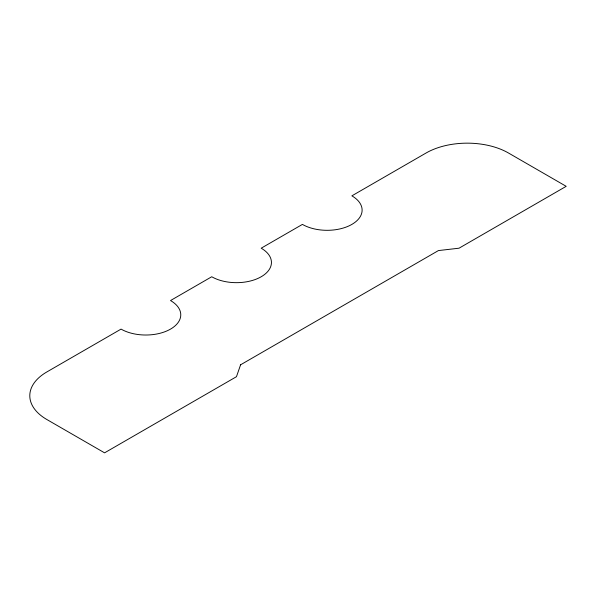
<?xml version="1.0" encoding="UTF-8"?>
<svg xmlns="http://www.w3.org/2000/svg" width="596" height="596" viewBox="0 0 596 596"><rect width="100%" height="100%" fill="white"/><g stroke="black" fill="none" stroke-linecap="round" stroke-linejoin="round"><path stroke-width="0.89" d="M240.59 364.797L236.47 376.694L104.576 452.841L46.875 419.532A58.289 33.652 0 0 1 46.875 371.934L121.062 329.104A34.97 20.19 0 0 0 170.523 329.104A34.97 20.19 0 0 0 170.523 300.548L211.736 276.753A34.97 20.19 0 0 0 261.197 276.753A34.97 20.19 0 0 0 261.197 248.197L302.418 224.401A34.97 20.19 0 0 0 351.871 224.401A34.97 20.19 0 0 0 351.871 195.846L426.065 153.016A58.289 33.652 0 0 1 508.5 153.016L566.2 186.325L459.039 248.197L438.433 250.573L240.59 364.797"/></g></svg>
